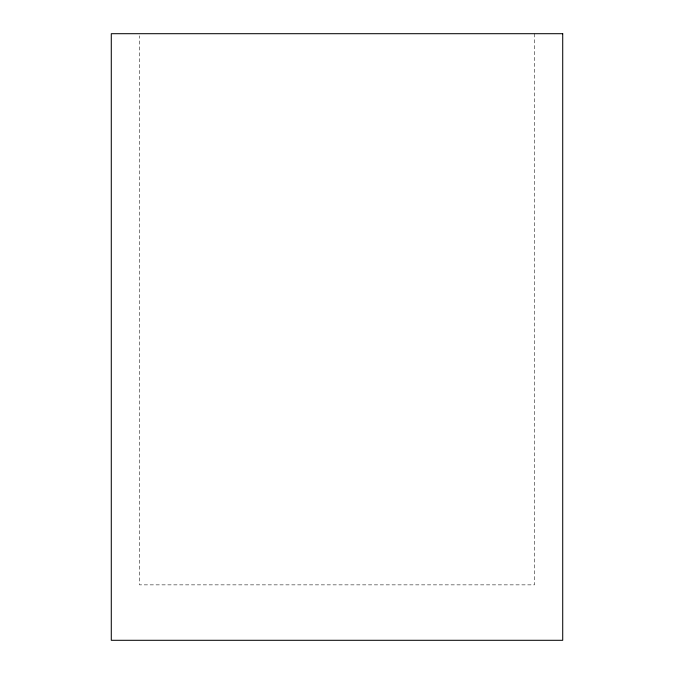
<?xml version="1.0" encoding="UTF-8"?>
<svg xmlns="http://www.w3.org/2000/svg" width="674" height="674" viewBox="0 0 674 674"><rect width="100%" height="100%" fill="white"/><g stroke="black" fill="none" stroke-linecap="round" stroke-linejoin="round"><path stroke-width="0.51" stroke-dasharray="3.37 2.53" d="M534.499 33.7L534.499 584.864L139.501 584.864L139.501 35.806"/><path stroke-width="1.01" d="M562.714 33.7L111.286 33.7L111.286 640.3L562.714 640.3L562.714 33.7"/></g></svg>
